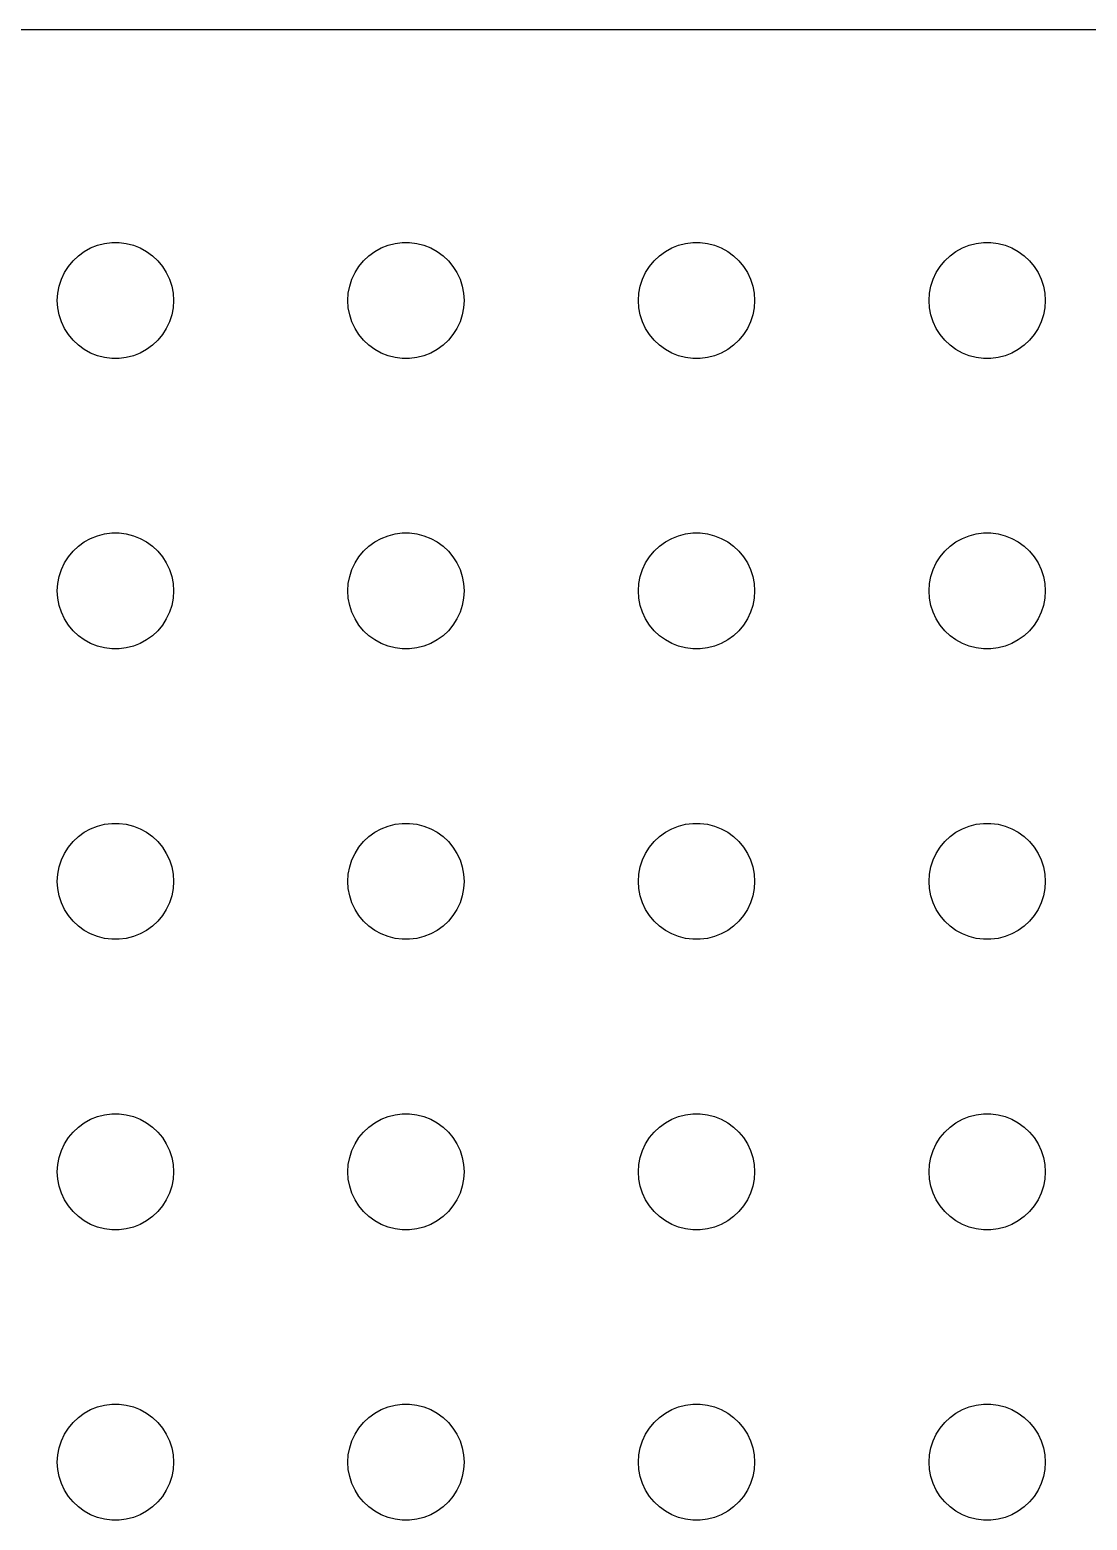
# Model space of a CAD drawing. Header units: metres. Extents: x -112 to 112, y -74 to 74.
# Drawn here: x -84.71 to -57.42, y 36 to 74.49 of the extents above; entities that cross this region are included whole.
import ezdxf

# ---------------------------------------------------------------- set-up
doc = ezdxf.new("R2010")
doc.units = ezdxf.units.M

msp = doc.modelspace()

# ---------------------------------------------------------------- linework, layer by layer
for p, q in [((107.314, 74.4901), (-107.314, 74.4901)), ((-83.1387, 68.8572), (-82.9635, 68.9266)), ((-82.9635, 68.9266), (-82.7811, 68.9734)), ((-82.7811, 68.9734), (-82.5942, 68.997)), ((-82.5942, 68.997), (-82.4058, 68.997)), ((-82.4058, 68.997), (-82.2189, 68.9734)), ((-82.2189, 68.9734), (-82.0365, 68.9266)), ((-82.0365, 68.9266), (-81.8613, 68.8572)), ((-75.6387, 68.8572), (-75.4635, 68.9266)), ((-75.4635, 68.9266), (-75.2811, 68.9734)), ((-75.2811, 68.9734), (-75.0942, 68.997)), ((-75.0942, 68.997), (-74.9058, 68.997)), ((-74.9058, 68.997), (-74.7189, 68.9734)), ((-74.7189, 68.9734), (-74.5365, 68.9266)), ((-74.5365, 68.9266), (-74.3613, 68.8572)), ((-68.1387, 68.8572), (-67.9635, 68.9266)), ((-67.9635, 68.9266), (-67.7811, 68.9734)), ((-67.7811, 68.9734), (-67.5942, 68.997)), ((-67.5942, 68.997), (-67.4058, 68.997)), ((-67.4058, 68.997), (-67.2189, 68.9734)), ((-67.2189, 68.9734), (-67.0365, 68.9266)), ((-67.0365, 68.9266), (-66.8613, 68.8572)), ((-60.6387, 68.8572), (-60.4635, 68.9266)), ((-60.4635, 68.9266), (-60.2811, 68.9734)), ((-60.2811, 68.9734), (-60.0942, 68.997)), ((-60.0942, 68.997), (-59.9058, 68.997)), ((-59.9058, 68.997), (-59.7189, 68.9734)), ((-59.7189, 68.9734), (-59.5365, 68.9266)), ((-59.5365, 68.9266), (-59.3613, 68.8572)), ((-83.7135, 68.3817), (-83.5934, 68.5268)), ((-83.5934, 68.5268), (-83.4561, 68.6558)), ((-83.4561, 68.6558), (-83.3037, 68.7665)), ((-83.3037, 68.7665), (-83.1387, 68.8572)), ((-81.8613, 68.8572), (-81.6963, 68.7665)), ((-81.6963, 68.7665), (-81.5439, 68.6558)), ((-81.5439, 68.6558), (-81.4065, 68.5268)), ((-81.4065, 68.5268), (-81.2865, 68.3817)), ((-76.2135, 68.3817), (-76.0934, 68.5268)), ((-76.0934, 68.5268), (-75.9561, 68.6558)), ((-75.9561, 68.6558), (-75.8037, 68.7665)), ((-75.8037, 68.7665), (-75.6387, 68.8572)), ((-74.3613, 68.8572), (-74.1963, 68.7665)), ((-74.1963, 68.7665), (-74.0439, 68.6558)), ((-74.0439, 68.6558), (-73.9065, 68.5268)), ((-73.9065, 68.5268), (-73.7865, 68.3817)), ((-68.7135, 68.3817), (-68.5934, 68.5268)), ((-68.5934, 68.5268), (-68.4561, 68.6558)), ((-68.4561, 68.6558), (-68.3037, 68.7665)), ((-68.3037, 68.7665), (-68.1387, 68.8572)), ((-66.8613, 68.8572), (-66.6963, 68.7665)), ((-66.6963, 68.7665), (-66.5439, 68.6558)), ((-66.5439, 68.6558), (-66.4065, 68.5268)), ((-66.4065, 68.5268), (-66.2865, 68.3817)), ((-61.2135, 68.3817), (-61.0934, 68.5268)), ((-61.0934, 68.5268), (-60.9561, 68.6558)), ((-60.9561, 68.6558), (-60.8037, 68.7665)), ((-60.8037, 68.7665), (-60.6387, 68.8572)), ((-59.3613, 68.8572), (-59.1963, 68.7665)), ((-59.1963, 68.7665), (-59.0439, 68.6558)), ((-59.0439, 68.6558), (-58.9065, 68.5268)), ((-58.9065, 68.5268), (-58.7865, 68.3817)), ((-83.8947, 68.0522), (-83.8145, 68.2226)), ((-83.8145, 68.2226), (-83.7135, 68.3817)), ((-81.2865, 68.3817), (-81.1855, 68.2226)), ((-81.1855, 68.2226), (-81.1053, 68.0522)), ((-76.3947, 68.0522), (-76.3145, 68.2226)), ((-76.3145, 68.2226), (-76.2135, 68.3817)), ((-73.7865, 68.3817), (-73.6855, 68.2226)), ((-73.6855, 68.2226), (-73.6053, 68.0522)), ((-68.8947, 68.0522), (-68.8145, 68.2226)), ((-68.8145, 68.2226), (-68.7135, 68.3817)), ((-66.2865, 68.3817), (-66.1855, 68.2226)), ((-66.1855, 68.2226), (-66.1053, 68.0522)), ((-61.3947, 68.0522), (-61.3145, 68.2226)), ((-61.3145, 68.2226), (-61.2135, 68.3817)), ((-58.7865, 68.3817), (-58.6855, 68.2226)), ((-58.6855, 68.2226), (-58.6053, 68.0522)), ((-83.9882, 67.688), (-83.9529, 67.873)), ((-83.9529, 67.873), (-83.8947, 68.0522)), ((-81.1053, 68.0522), (-81.0471, 67.873)), ((-81.0471, 67.873), (-81.0118, 67.688)), ((-76.4882, 67.688), (-76.4529, 67.873)), ((-76.4529, 67.873), (-76.3947, 68.0522)), ((-73.6053, 68.0522), (-73.5471, 67.873)), ((-73.5471, 67.873), (-73.5118, 67.688)), ((-68.9882, 67.688), (-68.9529, 67.873)), ((-68.9529, 67.873), (-68.8947, 68.0522)), ((-66.1053, 68.0522), (-66.0471, 67.873)), ((-66.0471, 67.873), (-66.0118, 67.688)), ((-61.4882, 67.688), (-61.4529, 67.873)), ((-61.4529, 67.873), (-61.3947, 68.0522)), ((-58.6053, 68.0522), (-58.5471, 67.873)), ((-58.5471, 67.873), (-58.5118, 67.688)), ((-84, 67.5), (-83.9882, 67.688)), ((-83.9882, 67.312), (-84, 67.5)), ((-81.0118, 67.688), (-81, 67.5)), ((-81, 67.5), (-81.0118, 67.312)), ((-76.5, 67.5), (-76.4882, 67.688)), ((-76.4882, 67.312), (-76.5, 67.5)), ((-73.5118, 67.688), (-73.5, 67.5)), ((-73.5, 67.5), (-73.5118, 67.312)), ((-69, 67.5), (-68.9882, 67.688)), ((-68.9882, 67.312), (-69, 67.5)), ((-66.0118, 67.688), (-66, 67.5)), ((-66, 67.5), (-66.0118, 67.312)), ((-61.5, 67.5), (-61.4882, 67.688)), ((-61.4882, 67.312), (-61.5, 67.5)), ((-58.5118, 67.688), (-58.5, 67.5)), ((-58.5, 67.5), (-58.5118, 67.312)), ((-83.9529, 67.127), (-83.9882, 67.312)), ((-83.8947, 66.9478), (-83.9529, 67.127)), ((-81.0471, 67.127), (-81.1053, 66.9478)), ((-81.0118, 67.312), (-81.0471, 67.127)), ((-76.4529, 67.127), (-76.4882, 67.312)), ((-76.3947, 66.9478), (-76.4529, 67.127)), ((-73.5471, 67.127), (-73.6053, 66.9478)), ((-73.5118, 67.312), (-73.5471, 67.127)), ((-68.9529, 67.127), (-68.9882, 67.312)), ((-68.8947, 66.9478), (-68.9529, 67.127)), ((-66.0471, 67.127), (-66.1053, 66.9478)), ((-66.0118, 67.312), (-66.0471, 67.127)), ((-61.4529, 67.127), (-61.4882, 67.312)), ((-61.3947, 66.9478), (-61.4529, 67.127)), ((-58.5471, 67.127), (-58.6053, 66.9478)), ((-58.5118, 67.312), (-58.5471, 67.127)), ((-83.8145, 66.7774), (-83.8947, 66.9478)), ((-83.7135, 66.6183), (-83.8145, 66.7774)), ((-83.5934, 66.4732), (-83.7135, 66.6183)), ((-81.2865, 66.6183), (-81.4065, 66.4732)), ((-81.1855, 66.7774), (-81.2865, 66.6183)), ((-81.1053, 66.9478), (-81.1855, 66.7774)), ((-76.3145, 66.7774), (-76.3947, 66.9478)), ((-76.2135, 66.6183), (-76.3145, 66.7774)), ((-76.0934, 66.4732), (-76.2135, 66.6183)), ((-73.7865, 66.6183), (-73.9065, 66.4732)), ((-73.6855, 66.7774), (-73.7865, 66.6183)), ((-73.6053, 66.9478), (-73.6855, 66.7774)), ((-68.8145, 66.7774), (-68.8947, 66.9478)), ((-68.7135, 66.6183), (-68.8145, 66.7774)), ((-68.5934, 66.4732), (-68.7135, 66.6183)), ((-66.2865, 66.6183), (-66.4065, 66.4732)), ((-66.1855, 66.7774), (-66.2865, 66.6183)), ((-66.1053, 66.9478), (-66.1855, 66.7774)), ((-61.3145, 66.7774), (-61.3947, 66.9478)), ((-61.2135, 66.6183), (-61.3145, 66.7774)), ((-61.0934, 66.4732), (-61.2135, 66.6183)), ((-58.7865, 66.6183), (-58.9065, 66.4732)), ((-58.6855, 66.7774), (-58.7865, 66.6183)), ((-58.6053, 66.9478), (-58.6855, 66.7774)), ((-83.4561, 66.3442), (-83.5934, 66.4732)), ((-83.3037, 66.2335), (-83.4561, 66.3442)), ((-83.1387, 66.1428), (-83.3037, 66.2335)), ((-81.6963, 66.2335), (-81.8613, 66.1428)), ((-81.5439, 66.3442), (-81.6963, 66.2335)), ((-81.4065, 66.4732), (-81.5439, 66.3442)), ((-75.9561, 66.3442), (-76.0934, 66.4732)), ((-75.8037, 66.2335), (-75.9561, 66.3442)), ((-75.6387, 66.1428), (-75.8037, 66.2335)), ((-74.1963, 66.2335), (-74.3613, 66.1428)), ((-74.0439, 66.3442), (-74.1963, 66.2335)), ((-73.9065, 66.4732), (-74.0439, 66.3442)), ((-68.4561, 66.3442), (-68.5934, 66.4732)), ((-68.3037, 66.2335), (-68.4561, 66.3442)), ((-68.1387, 66.1428), (-68.3037, 66.2335)), ((-66.6963, 66.2335), (-66.8613, 66.1428)), ((-66.5439, 66.3442), (-66.6963, 66.2335)), ((-66.4065, 66.4732), (-66.5439, 66.3442)), ((-60.9561, 66.3442), (-61.0934, 66.4732)), ((-60.8037, 66.2335), (-60.9561, 66.3442)), ((-60.6387, 66.1428), (-60.8037, 66.2335)), ((-59.1963, 66.2335), (-59.3613, 66.1428)), ((-59.0439, 66.3442), (-59.1963, 66.2335)), ((-58.9065, 66.4732), (-59.0439, 66.3442)), ((-82.9635, 66.0734), (-83.1387, 66.1428)), ((-82.7811, 66.0266), (-82.9635, 66.0734)), ((-82.5942, 66.003), (-82.7811, 66.0266)), ((-82.4058, 66.003), (-82.5942, 66.003)), ((-82.2189, 66.0266), (-82.4058, 66.003)), ((-82.0365, 66.0734), (-82.2189, 66.0266)), ((-81.8613, 66.1428), (-82.0365, 66.0734)), ((-75.4635, 66.0734), (-75.6387, 66.1428)), ((-75.2811, 66.0266), (-75.4635, 66.0734)), ((-75.0942, 66.003), (-75.2811, 66.0266)), ((-74.9058, 66.003), (-75.0942, 66.003)), ((-74.7189, 66.0266), (-74.9058, 66.003)), ((-74.5365, 66.0734), (-74.7189, 66.0266)), ((-74.3613, 66.1428), (-74.5365, 66.0734)), ((-67.9635, 66.0734), (-68.1387, 66.1428)), ((-67.7811, 66.0266), (-67.9635, 66.0734)), ((-67.5942, 66.003), (-67.7811, 66.0266)), ((-67.4058, 66.003), (-67.5942, 66.003)), ((-67.2189, 66.0266), (-67.4058, 66.003)), ((-67.0365, 66.0734), (-67.2189, 66.0266)), ((-66.8613, 66.1428), (-67.0365, 66.0734)), ((-60.4635, 66.0734), (-60.6387, 66.1428)), ((-60.2811, 66.0266), (-60.4635, 66.0734)), ((-60.0942, 66.003), (-60.2811, 66.0266)), ((-59.9058, 66.003), (-60.0942, 66.003)), ((-59.7189, 66.0266), (-59.9058, 66.003)), ((-59.5365, 66.0734), (-59.7189, 66.0266)), ((-59.3613, 66.1428), (-59.5365, 66.0734)), ((-83.4561, 61.1558), (-83.3037, 61.2665)), ((-83.3037, 61.2665), (-83.1387, 61.3572)), ((-83.1387, 61.3572), (-82.9635, 61.4266)), ((-82.9635, 61.4266), (-82.7811, 61.4734)), ((-82.7811, 61.4734), (-82.5942, 61.497)), ((-82.5942, 61.497), (-82.4058, 61.497)), ((-82.4058, 61.497), (-82.2189, 61.4734)), ((-82.2189, 61.4734), (-82.0365, 61.4266)), ((-82.0365, 61.4266), (-81.8613, 61.3572)), ((-81.8613, 61.3572), (-81.6963, 61.2665)), ((-81.6963, 61.2665), (-81.5439, 61.1558)), ((-75.9561, 61.1558), (-75.8037, 61.2665)), ((-75.8037, 61.2665), (-75.6387, 61.3572)), ((-75.6387, 61.3572), (-75.4635, 61.4266)), ((-75.4635, 61.4266), (-75.2811, 61.4734)), ((-75.2811, 61.4734), (-75.0942, 61.497)), ((-75.0942, 61.497), (-74.9058, 61.497)), ((-74.9058, 61.497), (-74.7189, 61.4734)), ((-74.7189, 61.4734), (-74.5365, 61.4266)), ((-74.5365, 61.4266), (-74.3613, 61.3572)), ((-74.3613, 61.3572), (-74.1963, 61.2665)), ((-74.1963, 61.2665), (-74.0439, 61.1558)), ((-68.4561, 61.1558), (-68.3037, 61.2665)), ((-68.3037, 61.2665), (-68.1387, 61.3572)), ((-68.1387, 61.3572), (-67.9635, 61.4266)), ((-67.9635, 61.4266), (-67.7811, 61.4734)), ((-67.7811, 61.4734), (-67.5942, 61.497)), ((-67.5942, 61.497), (-67.4058, 61.497)), ((-67.4058, 61.497), (-67.2189, 61.4734)), ((-67.2189, 61.4734), (-67.0365, 61.4266)), ((-67.0365, 61.4266), (-66.8613, 61.3572)), ((-66.8613, 61.3572), (-66.6963, 61.2665)), ((-66.6963, 61.2665), (-66.5439, 61.1558)), ((-60.9561, 61.1558), (-60.8037, 61.2665)), ((-60.8037, 61.2665), (-60.6387, 61.3572)), ((-60.6387, 61.3572), (-60.4635, 61.4266)), ((-60.4635, 61.4266), (-60.2811, 61.4734)), ((-60.2811, 61.4734), (-60.0942, 61.497)), ((-60.0942, 61.497), (-59.9058, 61.497)), ((-59.9058, 61.497), (-59.7189, 61.4734)), ((-59.7189, 61.4734), (-59.5365, 61.4266)), ((-59.5365, 61.4266), (-59.3613, 61.3572)), ((-59.3613, 61.3572), (-59.1963, 61.2665)), ((-59.1963, 61.2665), (-59.0439, 61.1558)), ((-83.8145, 60.7226), (-83.7135, 60.8817)), ((-83.7135, 60.8817), (-83.5934, 61.0268)), ((-83.5934, 61.0268), (-83.4561, 61.1558)), ((-81.5439, 61.1558), (-81.4065, 61.0268)), ((-81.4065, 61.0268), (-81.2865, 60.8817)), ((-81.2865, 60.8817), (-81.1855, 60.7226)), ((-76.3145, 60.7226), (-76.2135, 60.8817)), ((-76.2135, 60.8817), (-76.0934, 61.0268)), ((-76.0934, 61.0268), (-75.9561, 61.1558)), ((-74.0439, 61.1558), (-73.9065, 61.0268)), ((-73.9065, 61.0268), (-73.7865, 60.8817)), ((-73.7865, 60.8817), (-73.6855, 60.7226)), ((-68.8145, 60.7226), (-68.7135, 60.8817)), ((-68.7135, 60.8817), (-68.5934, 61.0268)), ((-68.5934, 61.0268), (-68.4561, 61.1558)), ((-66.5439, 61.1558), (-66.4065, 61.0268)), ((-66.4065, 61.0268), (-66.2865, 60.8817)), ((-66.2865, 60.8817), (-66.1855, 60.7226)), ((-61.3145, 60.7226), (-61.2135, 60.8817)), ((-61.2135, 60.8817), (-61.0934, 61.0268)), ((-61.0934, 61.0268), (-60.9561, 61.1558)), ((-59.0439, 61.1558), (-58.9065, 61.0268)), ((-58.9065, 61.0268), (-58.7865, 60.8817)), ((-58.7865, 60.8817), (-58.6855, 60.7226)), ((-83.9529, 60.373), (-83.8947, 60.5522)), ((-83.8947, 60.5522), (-83.8145, 60.7226)), ((-81.1855, 60.7226), (-81.1053, 60.5522)), ((-81.1053, 60.5522), (-81.0471, 60.373)), ((-76.4529, 60.373), (-76.3947, 60.5522)), ((-76.3947, 60.5522), (-76.3145, 60.7226)), ((-73.6855, 60.7226), (-73.6053, 60.5522)), ((-73.6053, 60.5522), (-73.5471, 60.373)), ((-68.9529, 60.373), (-68.8947, 60.5522)), ((-68.8947, 60.5522), (-68.8145, 60.7226)), ((-66.1855, 60.7226), (-66.1053, 60.5522)), ((-66.1053, 60.5522), (-66.0471, 60.373)), ((-61.4529, 60.373), (-61.3947, 60.5522)), ((-61.3947, 60.5522), (-61.3145, 60.7226)), ((-58.6855, 60.7226), (-58.6053, 60.5522)), ((-58.6053, 60.5522), (-58.5471, 60.373)), ((-84, 60), (-83.9882, 60.188)), ((-83.9882, 60.188), (-83.9529, 60.373)), ((-81.0471, 60.373), (-81.0118, 60.188)), ((-81.0118, 60.188), (-81, 60)), ((-76.5, 60), (-76.4882, 60.188)), ((-76.4882, 60.188), (-76.4529, 60.373)), ((-73.5471, 60.373), (-73.5118, 60.188)), ((-73.5118, 60.188), (-73.5, 60)), ((-69, 60), (-68.9882, 60.188)), ((-68.9882, 60.188), (-68.9529, 60.373)), ((-66.0471, 60.373), (-66.0118, 60.188)), ((-66.0118, 60.188), (-66, 60)), ((-61.5, 60), (-61.4882, 60.188)), ((-61.4882, 60.188), (-61.4529, 60.373)), ((-58.5471, 60.373), (-58.5118, 60.188)), ((-58.5118, 60.188), (-58.5, 60)), ((-83.9882, 59.812), (-84, 60)), ((-83.9529, 59.627), (-83.9882, 59.812)), ((-81.0118, 59.812), (-81.0471, 59.627)), ((-81, 60), (-81.0118, 59.812)), ((-76.4882, 59.812), (-76.5, 60)), ((-76.4529, 59.627), (-76.4882, 59.812)), ((-73.5118, 59.812), (-73.5471, 59.627)), ((-73.5, 60), (-73.5118, 59.812)), ((-68.9882, 59.812), (-69, 60)), ((-68.9529, 59.627), (-68.9882, 59.812)), ((-66.0118, 59.812), (-66.0471, 59.627)), ((-66, 60), (-66.0118, 59.812)), ((-61.4882, 59.812), (-61.5, 60)), ((-61.4529, 59.627), (-61.4882, 59.812)), ((-58.5118, 59.812), (-58.5471, 59.627)), ((-58.5, 60), (-58.5118, 59.812)), ((-83.8947, 59.4478), (-83.9529, 59.627)), ((-83.8145, 59.2774), (-83.8947, 59.4478)), ((-83.7135, 59.1183), (-83.8145, 59.2774)), ((-81.1855, 59.2774), (-81.2865, 59.1183)), ((-81.1053, 59.4478), (-81.1855, 59.2774)), ((-81.0471, 59.627), (-81.1053, 59.4478)), ((-76.3947, 59.4478), (-76.4529, 59.627)), ((-76.3145, 59.2774), (-76.3947, 59.4478)), ((-76.2135, 59.1183), (-76.3145, 59.2774)), ((-73.6855, 59.2774), (-73.7865, 59.1183)), ((-73.6053, 59.4478), (-73.6855, 59.2774)), ((-73.5471, 59.627), (-73.6053, 59.4478)), ((-68.8947, 59.4478), (-68.9529, 59.627)), ((-68.8145, 59.2774), (-68.8947, 59.4478)), ((-68.7135, 59.1183), (-68.8145, 59.2774)), ((-66.1855, 59.2774), (-66.2865, 59.1183)), ((-66.1053, 59.4478), (-66.1855, 59.2774)), ((-66.0471, 59.627), (-66.1053, 59.4478)), ((-61.3947, 59.4478), (-61.4529, 59.627)), ((-61.3145, 59.2774), (-61.3947, 59.4478)), ((-61.2135, 59.1183), (-61.3145, 59.2774)), ((-58.6855, 59.2774), (-58.7865, 59.1183)), ((-58.6053, 59.4478), (-58.6855, 59.2774)), ((-58.5471, 59.627), (-58.6053, 59.4478)), ((-83.5934, 58.9732), (-83.7135, 59.1183)), ((-83.4561, 58.8442), (-83.5934, 58.9732)), ((-81.4065, 58.9732), (-81.5439, 58.8442)), ((-81.2865, 59.1183), (-81.4065, 58.9732)), ((-76.0934, 58.9732), (-76.2135, 59.1183)), ((-75.9561, 58.8442), (-76.0934, 58.9732)), ((-73.9065, 58.9732), (-74.0439, 58.8442)), ((-73.7865, 59.1183), (-73.9065, 58.9732)), ((-68.5934, 58.9732), (-68.7135, 59.1183)), ((-68.4561, 58.8442), (-68.5934, 58.9732)), ((-66.4065, 58.9732), (-66.5439, 58.8442)), ((-66.2865, 59.1183), (-66.4065, 58.9732)), ((-61.0934, 58.9732), (-61.2135, 59.1183)), ((-60.9561, 58.8442), (-61.0934, 58.9732)), ((-58.9065, 58.9732), (-59.0439, 58.8442)), ((-58.7865, 59.1183), (-58.9065, 58.9732)), ((-83.3037, 58.7335), (-83.4561, 58.8442)), ((-83.1387, 58.6428), (-83.3037, 58.7335)), ((-82.9635, 58.5734), (-83.1387, 58.6428)), ((-82.7811, 58.5266), (-82.9635, 58.5734)), ((-82.5942, 58.503), (-82.7811, 58.5266)), ((-82.4058, 58.503), (-82.5942, 58.503)), ((-82.2189, 58.5266), (-82.4058, 58.503)), ((-82.0365, 58.5734), (-82.2189, 58.5266)), ((-81.8613, 58.6428), (-82.0365, 58.5734)), ((-81.6963, 58.7335), (-81.8613, 58.6428)), ((-81.5439, 58.8442), (-81.6963, 58.7335)), ((-75.8037, 58.7335), (-75.9561, 58.8442)), ((-75.6387, 58.6428), (-75.8037, 58.7335)), ((-75.4635, 58.5734), (-75.6387, 58.6428)), ((-75.2811, 58.5266), (-75.4635, 58.5734)), ((-75.0942, 58.503), (-75.2811, 58.5266)), ((-74.9058, 58.503), (-75.0942, 58.503)), ((-74.7189, 58.5266), (-74.9058, 58.503)), ((-74.5365, 58.5734), (-74.7189, 58.5266)), ((-74.3613, 58.6428), (-74.5365, 58.5734)), ((-74.1963, 58.7335), (-74.3613, 58.6428)), ((-74.0439, 58.8442), (-74.1963, 58.7335)), ((-68.3037, 58.7335), (-68.4561, 58.8442)), ((-68.1387, 58.6428), (-68.3037, 58.7335)), ((-67.9635, 58.5734), (-68.1387, 58.6428)), ((-67.7811, 58.5266), (-67.9635, 58.5734)), ((-67.5942, 58.503), (-67.7811, 58.5266)), ((-67.4058, 58.503), (-67.5942, 58.503)), ((-67.2189, 58.5266), (-67.4058, 58.503)), ((-67.0365, 58.5734), (-67.2189, 58.5266)), ((-66.8613, 58.6428), (-67.0365, 58.5734)), ((-66.6963, 58.7335), (-66.8613, 58.6428)), ((-66.5439, 58.8442), (-66.6963, 58.7335)), ((-60.8037, 58.7335), (-60.9561, 58.8442)), ((-60.6387, 58.6428), (-60.8037, 58.7335)), ((-60.4635, 58.5734), (-60.6387, 58.6428)), ((-60.2811, 58.5266), (-60.4635, 58.5734)), ((-60.0942, 58.503), (-60.2811, 58.5266)), ((-59.9058, 58.503), (-60.0942, 58.503)), ((-59.7189, 58.5266), (-59.9058, 58.503)), ((-59.5365, 58.5734), (-59.7189, 58.5266)), ((-59.3613, 58.6428), (-59.5365, 58.5734)), ((-59.1963, 58.7335), (-59.3613, 58.6428)), ((-59.0439, 58.8442), (-59.1963, 58.7335)), ((-83.1387, 53.8572), (-82.9635, 53.9266)), ((-82.9635, 53.9266), (-82.7811, 53.9734)), ((-82.7811, 53.9734), (-82.5942, 53.997)), ((-82.5942, 53.997), (-82.4058, 53.997)), ((-82.4058, 53.997), (-82.2189, 53.9734)), ((-82.2189, 53.9734), (-82.0365, 53.9266)), ((-82.0365, 53.9266), (-81.8613, 53.8572)), ((-75.6387, 53.8572), (-75.4635, 53.9266)), ((-75.4635, 53.9266), (-75.2811, 53.9734)), ((-75.2811, 53.9734), (-75.0942, 53.997)), ((-75.0942, 53.997), (-74.9058, 53.997)), ((-74.9058, 53.997), (-74.7189, 53.9734)), ((-74.7189, 53.9734), (-74.5365, 53.9266)), ((-74.5365, 53.9266), (-74.3613, 53.8572)), ((-68.1387, 53.8572), (-67.9635, 53.9266)), ((-67.9635, 53.9266), (-67.7811, 53.9734)), ((-67.7811, 53.9734), (-67.5942, 53.997)), ((-67.5942, 53.997), (-67.4058, 53.997)), ((-67.4058, 53.997), (-67.2189, 53.9734)), ((-67.2189, 53.9734), (-67.0365, 53.9266)), ((-67.0365, 53.9266), (-66.8613, 53.8572)), ((-60.6387, 53.8572), (-60.4635, 53.9266)), ((-60.4635, 53.9266), (-60.2811, 53.9734)), ((-60.2811, 53.9734), (-60.0942, 53.997)), ((-60.0942, 53.997), (-59.9058, 53.997)), ((-59.9058, 53.997), (-59.7189, 53.9734)), ((-59.7189, 53.9734), (-59.5365, 53.9266)), ((-59.5365, 53.9266), (-59.3613, 53.8572)), ((-83.7135, 53.3817), (-83.5934, 53.5268)), ((-83.5934, 53.5268), (-83.4561, 53.6558)), ((-83.4561, 53.6558), (-83.3037, 53.7665)), ((-83.3037, 53.7665), (-83.1387, 53.8572)), ((-81.8613, 53.8572), (-81.6963, 53.7665)), ((-81.6963, 53.7665), (-81.5439, 53.6558)), ((-81.5439, 53.6558), (-81.4065, 53.5268)), ((-81.4065, 53.5268), (-81.2865, 53.3817)), ((-76.2135, 53.3817), (-76.0934, 53.5268)), ((-76.0934, 53.5268), (-75.9561, 53.6558)), ((-75.9561, 53.6558), (-75.8037, 53.7665)), ((-75.8037, 53.7665), (-75.6387, 53.8572)), ((-74.3613, 53.8572), (-74.1963, 53.7665)), ((-74.1963, 53.7665), (-74.0439, 53.6558)), ((-74.0439, 53.6558), (-73.9065, 53.5268)), ((-73.9065, 53.5268), (-73.7865, 53.3817)), ((-68.7135, 53.3817), (-68.5934, 53.5268)), ((-68.5934, 53.5268), (-68.4561, 53.6558)), ((-68.4561, 53.6558), (-68.3037, 53.7665)), ((-68.3037, 53.7665), (-68.1387, 53.8572)), ((-66.8613, 53.8572), (-66.6963, 53.7665)), ((-66.6963, 53.7665), (-66.5439, 53.6558)), ((-66.5439, 53.6558), (-66.4065, 53.5268)), ((-66.4065, 53.5268), (-66.2865, 53.3817)), ((-61.2135, 53.3817), (-61.0934, 53.5268)), ((-61.0934, 53.5268), (-60.9561, 53.6558)), ((-60.9561, 53.6558), (-60.8037, 53.7665)), ((-60.8037, 53.7665), (-60.6387, 53.8572)), ((-59.3613, 53.8572), (-59.1963, 53.7665)), ((-59.1963, 53.7665), (-59.0439, 53.6558)), ((-59.0439, 53.6558), (-58.9065, 53.5268)), ((-58.9065, 53.5268), (-58.7865, 53.3817)), ((-83.8947, 53.0522), (-83.8145, 53.2226)), ((-83.8145, 53.2226), (-83.7135, 53.3817)), ((-81.2865, 53.3817), (-81.1855, 53.2226)), ((-81.1855, 53.2226), (-81.1053, 53.0522)), ((-76.3947, 53.0522), (-76.3145, 53.2226)), ((-76.3145, 53.2226), (-76.2135, 53.3817)), ((-73.7865, 53.3817), (-73.6855, 53.2226)), ((-73.6855, 53.2226), (-73.6053, 53.0522)), ((-68.8947, 53.0522), (-68.8145, 53.2226)), ((-68.8145, 53.2226), (-68.7135, 53.3817)), ((-66.2865, 53.3817), (-66.1855, 53.2226)), ((-66.1855, 53.2226), (-66.1053, 53.0522)), ((-61.3947, 53.0522), (-61.3145, 53.2226)), ((-61.3145, 53.2226), (-61.2135, 53.3817)), ((-58.7865, 53.3817), (-58.6855, 53.2226)), ((-58.6855, 53.2226), (-58.6053, 53.0522)), ((-83.9882, 52.688), (-83.9529, 52.873)), ((-83.9529, 52.873), (-83.8947, 53.0522)), ((-81.1053, 53.0522), (-81.0471, 52.873)), ((-81.0471, 52.873), (-81.0118, 52.688)), ((-76.4882, 52.688), (-76.4529, 52.873)), ((-76.4529, 52.873), (-76.3947, 53.0522)), ((-73.6053, 53.0522), (-73.5471, 52.873)), ((-73.5471, 52.873), (-73.5118, 52.688)), ((-68.9882, 52.688), (-68.9529, 52.873)), ((-68.9529, 52.873), (-68.8947, 53.0522)), ((-66.1053, 53.0522), (-66.0471, 52.873)), ((-66.0471, 52.873), (-66.0118, 52.688)), ((-61.4882, 52.688), (-61.4529, 52.873)), ((-61.4529, 52.873), (-61.3947, 53.0522)), ((-58.6053, 53.0522), (-58.5471, 52.873)), ((-58.5471, 52.873), (-58.5118, 52.688)), ((-84, 52.5), (-83.9882, 52.688)), ((-83.9882, 52.312), (-84, 52.5)), ((-81.0118, 52.688), (-81, 52.5)), ((-81, 52.5), (-81.0118, 52.312)), ((-76.5, 52.5), (-76.4882, 52.688)), ((-76.4882, 52.312), (-76.5, 52.5)), ((-73.5118, 52.688), (-73.5, 52.5)), ((-73.5, 52.5), (-73.5118, 52.312)), ((-69, 52.5), (-68.9882, 52.688)), ((-68.9882, 52.312), (-69, 52.5)), ((-66.0118, 52.688), (-66, 52.5)), ((-66, 52.5), (-66.0118, 52.312)), ((-61.5, 52.5), (-61.4882, 52.688)), ((-61.4882, 52.312), (-61.5, 52.5)), ((-58.5118, 52.688), (-58.5, 52.5)), ((-58.5, 52.5), (-58.5118, 52.312)), ((-83.9529, 52.127), (-83.9882, 52.312)), ((-83.8947, 51.9478), (-83.9529, 52.127)), ((-81.0471, 52.127), (-81.1053, 51.9478)), ((-81.0118, 52.312), (-81.0471, 52.127)), ((-76.4529, 52.127), (-76.4882, 52.312)), ((-76.3947, 51.9478), (-76.4529, 52.127)), ((-73.5471, 52.127), (-73.6053, 51.9478)), ((-73.5118, 52.312), (-73.5471, 52.127)), ((-68.9529, 52.127), (-68.9882, 52.312)), ((-68.8947, 51.9478), (-68.9529, 52.127)), ((-66.0471, 52.127), (-66.1053, 51.9478)), ((-66.0118, 52.312), (-66.0471, 52.127)), ((-61.4529, 52.127), (-61.4882, 52.312)), ((-61.3947, 51.9478), (-61.4529, 52.127)), ((-58.5471, 52.127), (-58.6053, 51.9478)), ((-58.5118, 52.312), (-58.5471, 52.127)), ((-83.8145, 51.7774), (-83.8947, 51.9478)), ((-83.7135, 51.6183), (-83.8145, 51.7774)), ((-83.5934, 51.4732), (-83.7135, 51.6183)), ((-81.2865, 51.6183), (-81.4065, 51.4732)), ((-81.1855, 51.7774), (-81.2865, 51.6183)), ((-81.1053, 51.9478), (-81.1855, 51.7774)), ((-76.3145, 51.7774), (-76.3947, 51.9478)), ((-76.2135, 51.6183), (-76.3145, 51.7774)), ((-76.0934, 51.4732), (-76.2135, 51.6183)), ((-73.7865, 51.6183), (-73.9065, 51.4732)), ((-73.6855, 51.7774), (-73.7865, 51.6183)), ((-73.6053, 51.9478), (-73.6855, 51.7774)), ((-68.8145, 51.7774), (-68.8947, 51.9478)), ((-68.7135, 51.6183), (-68.8145, 51.7774)), ((-68.5934, 51.4732), (-68.7135, 51.6183)), ((-66.2865, 51.6183), (-66.4065, 51.4732)), ((-66.1855, 51.7774), (-66.2865, 51.6183)), ((-66.1053, 51.9478), (-66.1855, 51.7774)), ((-61.3145, 51.7774), (-61.3947, 51.9478)), ((-61.2135, 51.6183), (-61.3145, 51.7774)), ((-61.0934, 51.4732), (-61.2135, 51.6183)), ((-58.7865, 51.6183), (-58.9065, 51.4732)), ((-58.6855, 51.7774), (-58.7865, 51.6183)), ((-58.6053, 51.9478), (-58.6855, 51.7774)), ((-83.4561, 51.3442), (-83.5934, 51.4732)), ((-83.3037, 51.2335), (-83.4561, 51.3442)), ((-83.1387, 51.1428), (-83.3037, 51.2335)), ((-81.6963, 51.2335), (-81.8613, 51.1428)), ((-81.5439, 51.3442), (-81.6963, 51.2335)), ((-81.4065, 51.4732), (-81.5439, 51.3442)), ((-75.9561, 51.3442), (-76.0934, 51.4732)), ((-75.8037, 51.2335), (-75.9561, 51.3442)), ((-75.6387, 51.1428), (-75.8037, 51.2335)), ((-74.1963, 51.2335), (-74.3613, 51.1428)), ((-74.0439, 51.3442), (-74.1963, 51.2335)), ((-73.9065, 51.4732), (-74.0439, 51.3442)), ((-68.4561, 51.3442), (-68.5934, 51.4732)), ((-68.3037, 51.2335), (-68.4561, 51.3442)), ((-68.1387, 51.1428), (-68.3037, 51.2335)), ((-66.6963, 51.2335), (-66.8613, 51.1428)), ((-66.5439, 51.3442), (-66.6963, 51.2335)), ((-66.4065, 51.4732), (-66.5439, 51.3442)), ((-60.9561, 51.3442), (-61.0934, 51.4732)), ((-60.8037, 51.2335), (-60.9561, 51.3442)), ((-60.6387, 51.1428), (-60.8037, 51.2335)), ((-59.1963, 51.2335), (-59.3613, 51.1428)), ((-59.0439, 51.3442), (-59.1963, 51.2335)), ((-58.9065, 51.4732), (-59.0439, 51.3442)), ((-82.9635, 51.0734), (-83.1387, 51.1428)), ((-82.7811, 51.0266), (-82.9635, 51.0734)), ((-82.5942, 51.003), (-82.7811, 51.0266)), ((-82.4058, 51.003), (-82.5942, 51.003)), ((-82.2189, 51.0266), (-82.4058, 51.003)), ((-82.0365, 51.0734), (-82.2189, 51.0266)), ((-81.8613, 51.1428), (-82.0365, 51.0734)), ((-75.4635, 51.0734), (-75.6387, 51.1428)), ((-75.2811, 51.0266), (-75.4635, 51.0734)), ((-75.0942, 51.003), (-75.2811, 51.0266)), ((-74.9058, 51.003), (-75.0942, 51.003)), ((-74.7189, 51.0266), (-74.9058, 51.003)), ((-74.5365, 51.0734), (-74.7189, 51.0266)), ((-74.3613, 51.1428), (-74.5365, 51.0734)), ((-67.9635, 51.0734), (-68.1387, 51.1428)), ((-67.7811, 51.0266), (-67.9635, 51.0734)), ((-67.5942, 51.003), (-67.7811, 51.0266)), ((-67.4058, 51.003), (-67.5942, 51.003)), ((-67.2189, 51.0266), (-67.4058, 51.003)), ((-67.0365, 51.0734), (-67.2189, 51.0266)), ((-66.8613, 51.1428), (-67.0365, 51.0734)), ((-60.4635, 51.0734), (-60.6387, 51.1428)), ((-60.2811, 51.0266), (-60.4635, 51.0734)), ((-60.0942, 51.003), (-60.2811, 51.0266)), ((-59.9058, 51.003), (-60.0942, 51.003)), ((-59.7189, 51.0266), (-59.9058, 51.003)), ((-59.5365, 51.0734), (-59.7189, 51.0266)), ((-59.3613, 51.1428), (-59.5365, 51.0734)), ((-83.4561, 46.1558), (-83.3037, 46.2665)), ((-83.3037, 46.2665), (-83.1387, 46.3572)), ((-83.1387, 46.3572), (-82.9635, 46.4266)), ((-82.9635, 46.4266), (-82.7811, 46.4734)), ((-82.7811, 46.4734), (-82.5942, 46.497)), ((-82.5942, 46.497), (-82.4058, 46.497)), ((-82.4058, 46.497), (-82.2189, 46.4734)), ((-82.2189, 46.4734), (-82.0365, 46.4266)), ((-82.0365, 46.4266), (-81.8613, 46.3572)), ((-81.8613, 46.3572), (-81.6963, 46.2665)), ((-81.6963, 46.2665), (-81.5439, 46.1558)), ((-75.9561, 46.1558), (-75.8037, 46.2665)), ((-75.8037, 46.2665), (-75.6387, 46.3572)), ((-75.6387, 46.3572), (-75.4635, 46.4266)), ((-75.4635, 46.4266), (-75.2811, 46.4734)), ((-75.2811, 46.4734), (-75.0942, 46.497)), ((-75.0942, 46.497), (-74.9058, 46.497)), ((-74.9058, 46.497), (-74.7189, 46.4734)), ((-74.7189, 46.4734), (-74.5365, 46.4266)), ((-74.5365, 46.4266), (-74.3613, 46.3572)), ((-74.3613, 46.3572), (-74.1963, 46.2665)), ((-74.1963, 46.2665), (-74.0439, 46.1558)), ((-68.4561, 46.1558), (-68.3037, 46.2665)), ((-68.3037, 46.2665), (-68.1387, 46.3572)), ((-68.1387, 46.3572), (-67.9635, 46.4266)), ((-67.9635, 46.4266), (-67.7811, 46.4734)), ((-67.7811, 46.4734), (-67.5942, 46.497)), ((-67.5942, 46.497), (-67.4058, 46.497)), ((-67.4058, 46.497), (-67.2189, 46.4734)), ((-67.2189, 46.4734), (-67.0365, 46.4266)), ((-67.0365, 46.4266), (-66.8613, 46.3572)), ((-66.8613, 46.3572), (-66.6963, 46.2665)), ((-66.6963, 46.2665), (-66.5439, 46.1558)), ((-60.9561, 46.1558), (-60.8037, 46.2665)), ((-60.8037, 46.2665), (-60.6387, 46.3572)), ((-60.6387, 46.3572), (-60.4635, 46.4266)), ((-60.4635, 46.4266), (-60.2811, 46.4734)), ((-60.2811, 46.4734), (-60.0942, 46.497)), ((-60.0942, 46.497), (-59.9058, 46.497)), ((-59.9058, 46.497), (-59.7189, 46.4734)), ((-59.7189, 46.4734), (-59.5365, 46.4266)), ((-59.5365, 46.4266), (-59.3613, 46.3572)), ((-59.3613, 46.3572), (-59.1963, 46.2665)), ((-59.1963, 46.2665), (-59.0439, 46.1558)), ((-83.8145, 45.7226), (-83.7135, 45.8817)), ((-83.7135, 45.8817), (-83.5934, 46.0268)), ((-83.5934, 46.0268), (-83.4561, 46.1558)), ((-81.5439, 46.1558), (-81.4065, 46.0268)), ((-81.4065, 46.0268), (-81.2865, 45.8817)), ((-81.2865, 45.8817), (-81.1855, 45.7226)), ((-76.3145, 45.7226), (-76.2135, 45.8817)), ((-76.2135, 45.8817), (-76.0934, 46.0268)), ((-76.0934, 46.0268), (-75.9561, 46.1558)), ((-74.0439, 46.1558), (-73.9065, 46.0268)), ((-73.9065, 46.0268), (-73.7865, 45.8817)), ((-73.7865, 45.8817), (-73.6855, 45.7226)), ((-68.8145, 45.7226), (-68.7135, 45.8817)), ((-68.7135, 45.8817), (-68.5934, 46.0268)), ((-68.5934, 46.0268), (-68.4561, 46.1558)), ((-66.5439, 46.1558), (-66.4065, 46.0268)), ((-66.4065, 46.0268), (-66.2865, 45.8817)), ((-66.2865, 45.8817), (-66.1855, 45.7226)), ((-61.3145, 45.7226), (-61.2135, 45.8817)), ((-61.2135, 45.8817), (-61.0934, 46.0268)), ((-61.0934, 46.0268), (-60.9561, 46.1558)), ((-59.0439, 46.1558), (-58.9065, 46.0268)), ((-58.9065, 46.0268), (-58.7865, 45.8817)), ((-58.7865, 45.8817), (-58.6855, 45.7226)), ((-83.9529, 45.373), (-83.8947, 45.5522)), ((-83.8947, 45.5522), (-83.8145, 45.7226)), ((-81.1855, 45.7226), (-81.1053, 45.5522)), ((-81.1053, 45.5522), (-81.0471, 45.373)), ((-76.4529, 45.373), (-76.3947, 45.5522)), ((-76.3947, 45.5522), (-76.3145, 45.7226)), ((-73.6855, 45.7226), (-73.6053, 45.5522)), ((-73.6053, 45.5522), (-73.5471, 45.373)), ((-68.9529, 45.373), (-68.8947, 45.5522)), ((-68.8947, 45.5522), (-68.8145, 45.7226)), ((-66.1855, 45.7226), (-66.1053, 45.5522)), ((-66.1053, 45.5522), (-66.0471, 45.373)), ((-61.4529, 45.373), (-61.3947, 45.5522)), ((-61.3947, 45.5522), (-61.3145, 45.7226)), ((-58.6855, 45.7226), (-58.6053, 45.5522)), ((-58.6053, 45.5522), (-58.5471, 45.373)), ((-84, 45), (-83.9882, 45.188)), ((-83.9882, 45.188), (-83.9529, 45.373)), ((-81.0471, 45.373), (-81.0118, 45.188)), ((-81.0118, 45.188), (-81, 45)), ((-76.5, 45), (-76.4882, 45.188)), ((-76.4882, 45.188), (-76.4529, 45.373)), ((-73.5471, 45.373), (-73.5118, 45.188)), ((-73.5118, 45.188), (-73.5, 45)), ((-69, 45), (-68.9882, 45.188)), ((-68.9882, 45.188), (-68.9529, 45.373)), ((-66.0471, 45.373), (-66.0118, 45.188)), ((-66.0118, 45.188), (-66, 45)), ((-61.5, 45), (-61.4882, 45.188)), ((-61.4882, 45.188), (-61.4529, 45.373)), ((-58.5471, 45.373), (-58.5118, 45.188)), ((-58.5118, 45.188), (-58.5, 45)), ((-83.9882, 44.812), (-84, 45)), ((-83.9529, 44.627), (-83.9882, 44.812)), ((-81.0118, 44.812), (-81.0471, 44.627)), ((-81, 45), (-81.0118, 44.812)), ((-76.4882, 44.812), (-76.5, 45)), ((-76.4529, 44.627), (-76.4882, 44.812)), ((-73.5118, 44.812), (-73.5471, 44.627)), ((-73.5, 45), (-73.5118, 44.812)), ((-68.9882, 44.812), (-69, 45)), ((-68.9529, 44.627), (-68.9882, 44.812)), ((-66.0118, 44.812), (-66.0471, 44.627)), ((-66, 45), (-66.0118, 44.812)), ((-61.4882, 44.812), (-61.5, 45)), ((-61.4529, 44.627), (-61.4882, 44.812)), ((-58.5118, 44.812), (-58.5471, 44.627)), ((-58.5, 45), (-58.5118, 44.812)), ((-83.8947, 44.4478), (-83.9529, 44.627)), ((-83.8145, 44.2774), (-83.8947, 44.4478)), ((-83.7135, 44.1183), (-83.8145, 44.2774)), ((-81.1855, 44.2774), (-81.2865, 44.1183)), ((-81.1053, 44.4478), (-81.1855, 44.2774)), ((-81.0471, 44.627), (-81.1053, 44.4478)), ((-76.3947, 44.4478), (-76.4529, 44.627)), ((-76.3145, 44.2774), (-76.3947, 44.4478)), ((-76.2135, 44.1183), (-76.3145, 44.2774)), ((-73.6855, 44.2774), (-73.7865, 44.1183)), ((-73.6053, 44.4478), (-73.6855, 44.2774)), ((-73.5471, 44.627), (-73.6053, 44.4478)), ((-68.8947, 44.4478), (-68.9529, 44.627)), ((-68.8145, 44.2774), (-68.8947, 44.4478)), ((-68.7135, 44.1183), (-68.8145, 44.2774)), ((-66.1855, 44.2774), (-66.2865, 44.1183)), ((-66.1053, 44.4478), (-66.1855, 44.2774)), ((-66.0471, 44.627), (-66.1053, 44.4478)), ((-61.3947, 44.4478), (-61.4529, 44.627)), ((-61.3145, 44.2774), (-61.3947, 44.4478)), ((-61.2135, 44.1183), (-61.3145, 44.2774)), ((-58.6855, 44.2774), (-58.7865, 44.1183)), ((-58.6053, 44.4478), (-58.6855, 44.2774)), ((-58.5471, 44.627), (-58.6053, 44.4478)), ((-83.5934, 43.9732), (-83.7135, 44.1183)), ((-83.4561, 43.8442), (-83.5934, 43.9732)), ((-81.4065, 43.9732), (-81.5439, 43.8442)), ((-81.2865, 44.1183), (-81.4065, 43.9732)), ((-76.0934, 43.9732), (-76.2135, 44.1183)), ((-75.9561, 43.8442), (-76.0934, 43.9732)), ((-73.9065, 43.9732), (-74.0439, 43.8442)), ((-73.7865, 44.1183), (-73.9065, 43.9732)), ((-68.5934, 43.9732), (-68.7135, 44.1183)), ((-68.4561, 43.8442), (-68.5934, 43.9732)), ((-66.4065, 43.9732), (-66.5439, 43.8442)), ((-66.2865, 44.1183), (-66.4065, 43.9732)), ((-61.0934, 43.9732), (-61.2135, 44.1183)), ((-60.9561, 43.8442), (-61.0934, 43.9732)), ((-58.9065, 43.9732), (-59.0439, 43.8442)), ((-58.7865, 44.1183), (-58.9065, 43.9732)), ((-83.3037, 43.7335), (-83.4561, 43.8442)), ((-83.1387, 43.6428), (-83.3037, 43.7335)), ((-82.9635, 43.5734), (-83.1387, 43.6428)), ((-82.7811, 43.5266), (-82.9635, 43.5734)), ((-82.5942, 43.503), (-82.7811, 43.5266)), ((-82.4058, 43.503), (-82.5942, 43.503)), ((-82.2189, 43.5266), (-82.4058, 43.503)), ((-82.0365, 43.5734), (-82.2189, 43.5266)), ((-81.8613, 43.6428), (-82.0365, 43.5734)), ((-81.6963, 43.7335), (-81.8613, 43.6428)), ((-81.5439, 43.8442), (-81.6963, 43.7335)), ((-75.8037, 43.7335), (-75.9561, 43.8442)), ((-75.6387, 43.6428), (-75.8037, 43.7335)), ((-75.4635, 43.5734), (-75.6387, 43.6428)), ((-75.2811, 43.5266), (-75.4635, 43.5734)), ((-75.0942, 43.503), (-75.2811, 43.5266)), ((-74.9058, 43.503), (-75.0942, 43.503)), ((-74.7189, 43.5266), (-74.9058, 43.503)), ((-74.5365, 43.5734), (-74.7189, 43.5266)), ((-74.3613, 43.6428), (-74.5365, 43.5734)), ((-74.1963, 43.7335), (-74.3613, 43.6428)), ((-74.0439, 43.8442), (-74.1963, 43.7335)), ((-68.3037, 43.7335), (-68.4561, 43.8442)), ((-68.1387, 43.6428), (-68.3037, 43.7335)), ((-67.9635, 43.5734), (-68.1387, 43.6428)), ((-67.7811, 43.5266), (-67.9635, 43.5734)), ((-67.5942, 43.503), (-67.7811, 43.5266)), ((-67.4058, 43.503), (-67.5942, 43.503)), ((-67.2189, 43.5266), (-67.4058, 43.503)), ((-67.0365, 43.5734), (-67.2189, 43.5266)), ((-66.8613, 43.6428), (-67.0365, 43.5734)), ((-66.6963, 43.7335), (-66.8613, 43.6428)), ((-66.5439, 43.8442), (-66.6963, 43.7335)), ((-60.8037, 43.7335), (-60.9561, 43.8442)), ((-60.6387, 43.6428), (-60.8037, 43.7335)), ((-60.4635, 43.5734), (-60.6387, 43.6428)), ((-60.2811, 43.5266), (-60.4635, 43.5734)), ((-60.0942, 43.503), (-60.2811, 43.5266)), ((-59.9058, 43.503), (-60.0942, 43.503)), ((-59.7189, 43.5266), (-59.9058, 43.503)), ((-59.5365, 43.5734), (-59.7189, 43.5266)), ((-59.3613, 43.6428), (-59.5365, 43.5734)), ((-59.1963, 43.7335), (-59.3613, 43.6428)), ((-59.0439, 43.8442), (-59.1963, 43.7335)), ((-83.1387, 38.8572), (-82.9635, 38.9266)), ((-82.9635, 38.9266), (-82.7811, 38.9734)), ((-82.7811, 38.9734), (-82.5942, 38.997)), ((-82.5942, 38.997), (-82.4058, 38.997)), ((-82.4058, 38.997), (-82.2189, 38.9734)), ((-82.2189, 38.9734), (-82.0365, 38.9266)), ((-82.0365, 38.9266), (-81.8613, 38.8572)), ((-75.6387, 38.8572), (-75.4635, 38.9266)), ((-75.4635, 38.9266), (-75.2811, 38.9734)), ((-75.2811, 38.9734), (-75.0942, 38.997)), ((-75.0942, 38.997), (-74.9058, 38.997)), ((-74.9058, 38.997), (-74.7189, 38.9734)), ((-74.7189, 38.9734), (-74.5365, 38.9266)), ((-74.5365, 38.9266), (-74.3613, 38.8572)), ((-68.1387, 38.8572), (-67.9635, 38.9266)), ((-67.9635, 38.9266), (-67.7811, 38.9734)), ((-67.7811, 38.9734), (-67.5942, 38.997)), ((-67.5942, 38.997), (-67.4058, 38.997)), ((-67.4058, 38.997), (-67.2189, 38.9734)), ((-67.2189, 38.9734), (-67.0365, 38.9266)), ((-67.0365, 38.9266), (-66.8613, 38.8572)), ((-60.6387, 38.8572), (-60.4635, 38.9266)), ((-60.4635, 38.9266), (-60.2811, 38.9734)), ((-60.2811, 38.9734), (-60.0942, 38.997)), ((-60.0942, 38.997), (-59.9058, 38.997)), ((-59.9058, 38.997), (-59.7189, 38.9734)), ((-59.7189, 38.9734), (-59.5365, 38.9266)), ((-59.5365, 38.9266), (-59.3613, 38.8572)), ((-83.7135, 38.3817), (-83.5934, 38.5268)), ((-83.5934, 38.5268), (-83.4561, 38.6558)), ((-83.4561, 38.6558), (-83.3037, 38.7665)), ((-83.3037, 38.7665), (-83.1387, 38.8572)), ((-81.8613, 38.8572), (-81.6963, 38.7665)), ((-81.6963, 38.7665), (-81.5439, 38.6558)), ((-81.5439, 38.6558), (-81.4065, 38.5268)), ((-81.4065, 38.5268), (-81.2865, 38.3817)), ((-76.2135, 38.3817), (-76.0934, 38.5268)), ((-76.0934, 38.5268), (-75.9561, 38.6558)), ((-75.9561, 38.6558), (-75.8037, 38.7665)), ((-75.8037, 38.7665), (-75.6387, 38.8572)), ((-74.3613, 38.8572), (-74.1963, 38.7665)), ((-74.1963, 38.7665), (-74.0439, 38.6558)), ((-74.0439, 38.6558), (-73.9065, 38.5268)), ((-73.9065, 38.5268), (-73.7865, 38.3817)), ((-68.7135, 38.3817), (-68.5934, 38.5268)), ((-68.5934, 38.5268), (-68.4561, 38.6558)), ((-68.4561, 38.6558), (-68.3037, 38.7665)), ((-68.3037, 38.7665), (-68.1387, 38.8572)), ((-66.8613, 38.8572), (-66.6963, 38.7665)), ((-66.6963, 38.7665), (-66.5439, 38.6558)), ((-66.5439, 38.6558), (-66.4065, 38.5268)), ((-66.4065, 38.5268), (-66.2865, 38.3817)), ((-61.2135, 38.3817), (-61.0934, 38.5268)), ((-61.0934, 38.5268), (-60.9561, 38.6558)), ((-60.9561, 38.6558), (-60.8037, 38.7665)), ((-60.8037, 38.7665), (-60.6387, 38.8572)), ((-59.3613, 38.8572), (-59.1963, 38.7665)), ((-59.1963, 38.7665), (-59.0439, 38.6558)), ((-59.0439, 38.6558), (-58.9065, 38.5268)), ((-58.9065, 38.5268), (-58.7865, 38.3817)), ((-83.8947, 38.0522), (-83.8145, 38.2226)), ((-83.8145, 38.2226), (-83.7135, 38.3817)), ((-81.2865, 38.3817), (-81.1855, 38.2226)), ((-81.1855, 38.2226), (-81.1053, 38.0522)), ((-76.3947, 38.0522), (-76.3145, 38.2226)), ((-76.3145, 38.2226), (-76.2135, 38.3817)), ((-73.7865, 38.3817), (-73.6855, 38.2226)), ((-73.6855, 38.2226), (-73.6053, 38.0522)), ((-68.8947, 38.0522), (-68.8145, 38.2226)), ((-68.8145, 38.2226), (-68.7135, 38.3817)), ((-66.2865, 38.3817), (-66.1855, 38.2226)), ((-66.1855, 38.2226), (-66.1053, 38.0522)), ((-61.3947, 38.0522), (-61.3145, 38.2226)), ((-61.3145, 38.2226), (-61.2135, 38.3817)), ((-58.7865, 38.3817), (-58.6855, 38.2226)), ((-58.6855, 38.2226), (-58.6053, 38.0522)), ((-83.9882, 37.688), (-83.9529, 37.873)), ((-83.9529, 37.873), (-83.8947, 38.0522)), ((-81.1053, 38.0522), (-81.0471, 37.873)), ((-81.0471, 37.873), (-81.0118, 37.688)), ((-76.4882, 37.688), (-76.4529, 37.873)), ((-76.4529, 37.873), (-76.3947, 38.0522)), ((-73.6053, 38.0522), (-73.5471, 37.873)), ((-73.5471, 37.873), (-73.5118, 37.688)), ((-68.9882, 37.688), (-68.9529, 37.873)), ((-68.9529, 37.873), (-68.8947, 38.0522)), ((-66.1053, 38.0522), (-66.0471, 37.873)), ((-66.0471, 37.873), (-66.0118, 37.688)), ((-61.4882, 37.688), (-61.4529, 37.873)), ((-61.4529, 37.873), (-61.3947, 38.0522)), ((-58.6053, 38.0522), (-58.5471, 37.873)), ((-58.5471, 37.873), (-58.5118, 37.688)), ((-84, 37.5), (-83.9882, 37.688)), ((-83.9882, 37.312), (-84, 37.5)), ((-81.0118, 37.688), (-81, 37.5)), ((-81, 37.5), (-81.0118, 37.312)), ((-76.5, 37.5), (-76.4882, 37.688)), ((-76.4882, 37.312), (-76.5, 37.5)), ((-73.5118, 37.688), (-73.5, 37.5)), ((-73.5, 37.5), (-73.5118, 37.312)), ((-69, 37.5), (-68.9882, 37.688)), ((-68.9882, 37.312), (-69, 37.5)), ((-66.0118, 37.688), (-66, 37.5)), ((-66, 37.5), (-66.0118, 37.312)), ((-61.5, 37.5), (-61.4882, 37.688)), ((-61.4882, 37.312), (-61.5, 37.5)), ((-58.5118, 37.688), (-58.5, 37.5)), ((-58.5, 37.5), (-58.5118, 37.312)), ((-83.9529, 37.127), (-83.9882, 37.312)), ((-83.8947, 36.9478), (-83.9529, 37.127)), ((-83.8145, 36.7774), (-83.8947, 36.9478)), ((-81.1053, 36.9478), (-81.1855, 36.7774)), ((-81.0471, 37.127), (-81.1053, 36.9478)), ((-81.0118, 37.312), (-81.0471, 37.127)), ((-76.4529, 37.127), (-76.4882, 37.312)), ((-76.3947, 36.9478), (-76.4529, 37.127)), ((-76.3145, 36.7774), (-76.3947, 36.9478)), ((-73.6053, 36.9478), (-73.6855, 36.7774)), ((-73.5471, 37.127), (-73.6053, 36.9478)), ((-73.5118, 37.312), (-73.5471, 37.127)), ((-68.9529, 37.127), (-68.9882, 37.312)), ((-68.8947, 36.9478), (-68.9529, 37.127)), ((-68.8145, 36.7774), (-68.8947, 36.9478)), ((-66.1053, 36.9478), (-66.1855, 36.7774)), ((-66.0471, 37.127), (-66.1053, 36.9478)), ((-66.0118, 37.312), (-66.0471, 37.127)), ((-61.4529, 37.127), (-61.4882, 37.312)), ((-61.3947, 36.9478), (-61.4529, 37.127)), ((-61.3145, 36.7774), (-61.3947, 36.9478)), ((-58.6053, 36.9478), (-58.6855, 36.7774)), ((-58.5471, 37.127), (-58.6053, 36.9478)), ((-58.5118, 37.312), (-58.5471, 37.127)), ((-83.7135, 36.6183), (-83.8145, 36.7774)), ((-83.5934, 36.4732), (-83.7135, 36.6183)), ((-81.2865, 36.6183), (-81.4065, 36.4732)), ((-81.1855, 36.7774), (-81.2865, 36.6183)), ((-76.2135, 36.6183), (-76.3145, 36.7774)), ((-76.0934, 36.4732), (-76.2135, 36.6183)), ((-73.7865, 36.6183), (-73.9065, 36.4732)), ((-73.6855, 36.7774), (-73.7865, 36.6183)), ((-68.7135, 36.6183), (-68.8145, 36.7774)), ((-68.5934, 36.4732), (-68.7135, 36.6183)), ((-66.2865, 36.6183), (-66.4065, 36.4732)), ((-66.1855, 36.7774), (-66.2865, 36.6183)), ((-61.2135, 36.6183), (-61.3145, 36.7774)), ((-61.0934, 36.4732), (-61.2135, 36.6183)), ((-58.7865, 36.6183), (-58.9065, 36.4732)), ((-58.6855, 36.7774), (-58.7865, 36.6183)), ((-83.4561, 36.3442), (-83.5934, 36.4732)), ((-83.3037, 36.2335), (-83.4561, 36.3442)), ((-83.1387, 36.1428), (-83.3037, 36.2335)), ((-81.6963, 36.2335), (-81.8613, 36.1428)), ((-81.5439, 36.3442), (-81.6963, 36.2335)), ((-81.4065, 36.4732), (-81.5439, 36.3442)), ((-75.9561, 36.3442), (-76.0934, 36.4732)), ((-75.8037, 36.2335), (-75.9561, 36.3442)), ((-75.6387, 36.1428), (-75.8037, 36.2335)), ((-74.1963, 36.2335), (-74.3613, 36.1428)), ((-74.0439, 36.3442), (-74.1963, 36.2335)), ((-73.9065, 36.4732), (-74.0439, 36.3442)), ((-68.4561, 36.3442), (-68.5934, 36.4732)), ((-68.3037, 36.2335), (-68.4561, 36.3442)), ((-68.1387, 36.1428), (-68.3037, 36.2335)), ((-66.6963, 36.2335), (-66.8613, 36.1428)), ((-66.5439, 36.3442), (-66.6963, 36.2335)), ((-66.4065, 36.4732), (-66.5439, 36.3442)), ((-60.9561, 36.3442), (-61.0934, 36.4732)), ((-60.8037, 36.2335), (-60.9561, 36.3442)), ((-60.6387, 36.1428), (-60.8037, 36.2335)), ((-59.1963, 36.2335), (-59.3613, 36.1428)), ((-59.0439, 36.3442), (-59.1963, 36.2335)), ((-58.9065, 36.4732), (-59.0439, 36.3442)), ((-82.9635, 36.0734), (-83.1387, 36.1428)), ((-82.7811, 36.0266), (-82.9635, 36.0734)), ((-82.5942, 36.003), (-82.7811, 36.0266)), ((-82.4058, 36.003), (-82.5942, 36.003)), ((-82.2189, 36.0266), (-82.4058, 36.003)), ((-82.0365, 36.0734), (-82.2189, 36.0266)), ((-81.8613, 36.1428), (-82.0365, 36.0734)), ((-75.4635, 36.0734), (-75.6387, 36.1428)), ((-75.2811, 36.0266), (-75.4635, 36.0734)), ((-75.0942, 36.003), (-75.2811, 36.0266)), ((-74.9058, 36.003), (-75.0942, 36.003)), ((-74.7189, 36.0266), (-74.9058, 36.003)), ((-74.5365, 36.0734), (-74.7189, 36.0266)), ((-74.3613, 36.1428), (-74.5365, 36.0734)), ((-67.9635, 36.0734), (-68.1387, 36.1428)), ((-67.7811, 36.0266), (-67.9635, 36.0734)), ((-67.5942, 36.003), (-67.7811, 36.0266)), ((-67.4058, 36.003), (-67.5942, 36.003)), ((-67.2189, 36.0266), (-67.4058, 36.003)), ((-67.0365, 36.0734), (-67.2189, 36.0266)), ((-66.8613, 36.1428), (-67.0365, 36.0734)), ((-60.4635, 36.0734), (-60.6387, 36.1428)), ((-60.2811, 36.0266), (-60.4635, 36.0734)), ((-60.0942, 36.003), (-60.2811, 36.0266)), ((-59.9058, 36.003), (-60.0942, 36.003)), ((-59.7189, 36.0266), (-59.9058, 36.003)), ((-59.5365, 36.0734), (-59.7189, 36.0266)), ((-59.3613, 36.1428), (-59.5365, 36.0734))]:
    msp.add_line(p, q)

doc.saveas('drawing.dxf')
